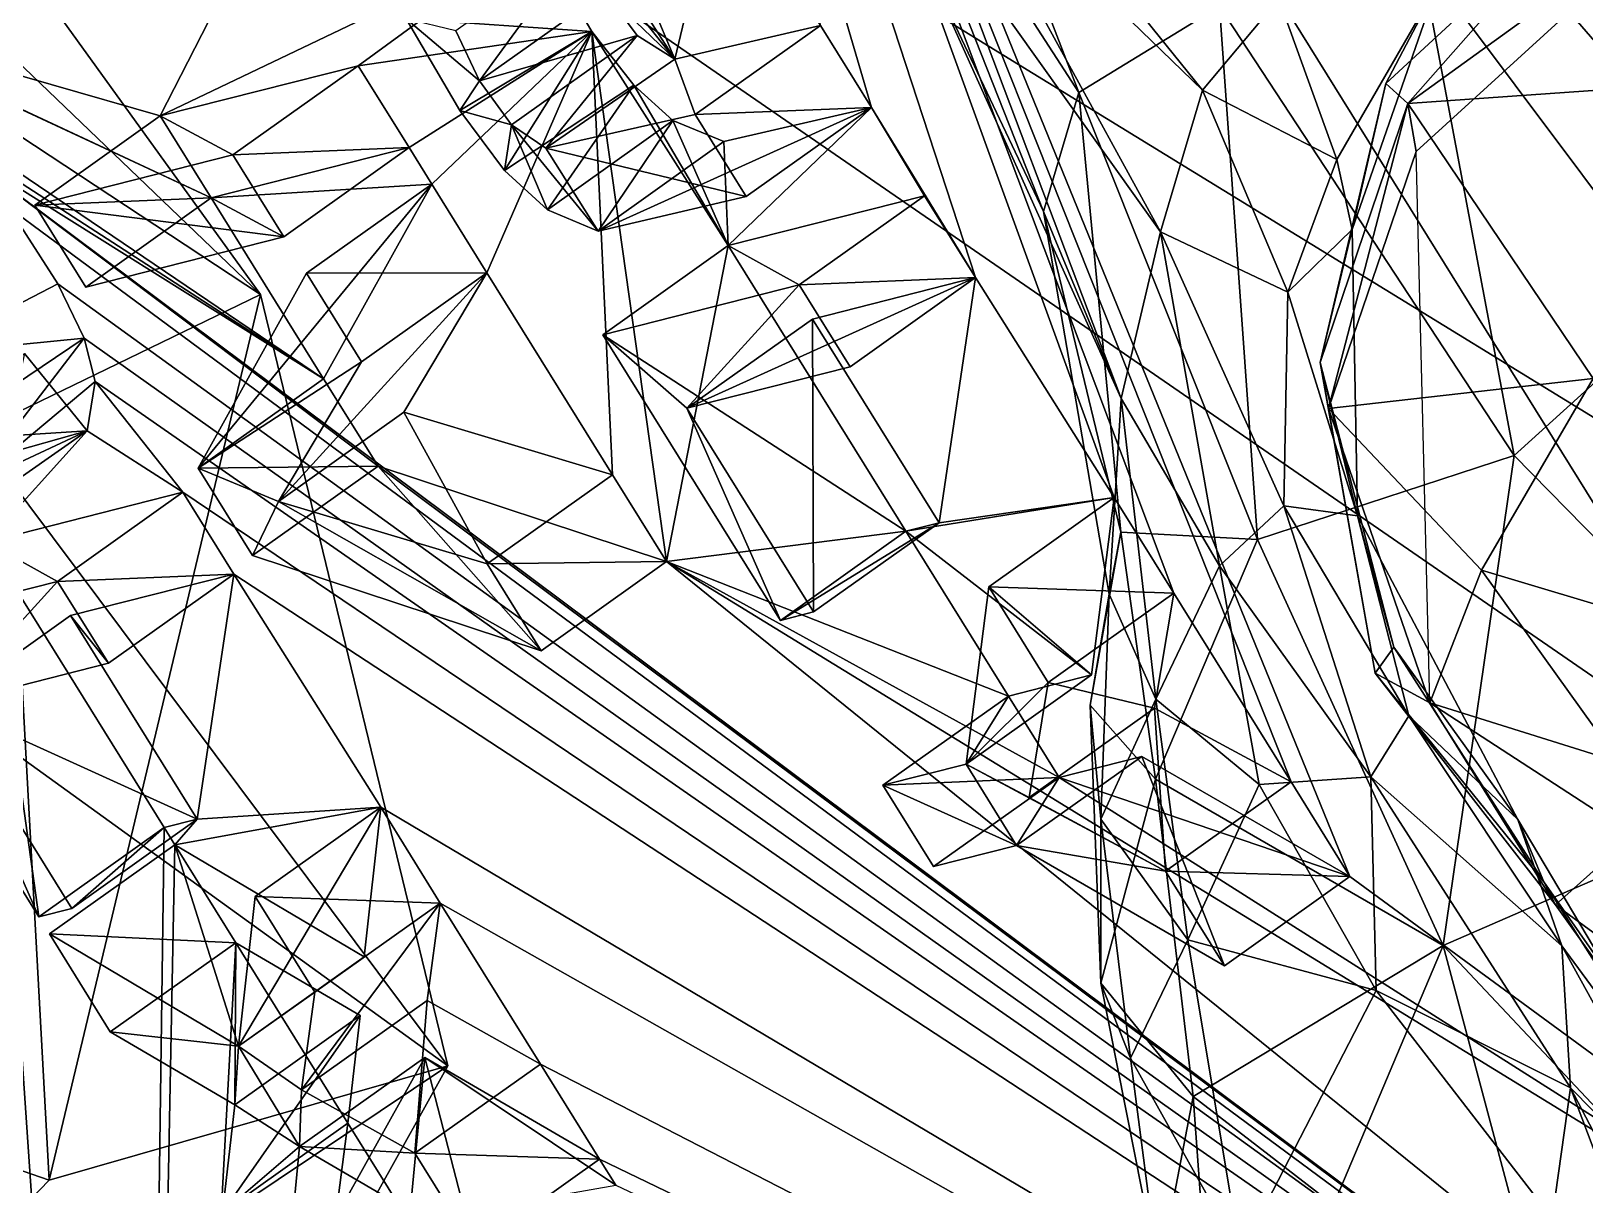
# Model space of a CAD drawing. Header units: metres. Extents: x -7.7 to 8, y -8.9 to 8.6.
# Drawn here: x 4.59 to 6.163, y -2.557 to -1.389 of the extents above; entities that cross this region are included whole.
import ezdxf

# ---------------------------------------------------------------- set-up
doc = ezdxf.new("R2010")
doc.units = ezdxf.units.M
doc.layers.add('LIBERTY', color=1, linetype='CONTINUOUS')

msp = doc.modelspace()

# ---------------------------------------------------------------- linework, layer by layer
at = {"layer": 'LIBERTY', "color": 7}
for points in [[(-7.53329, 8.63299, 0.068), (6.51222, 8.63299, 0.068), (-7.65053, -5.52977, 0.068)], [(-7.65053, -5.52977, 0.068), (6.51222, 8.63299, 0.068), (-7.53329, -5.64701, 0.068)], [(6.51222, 8.63299, 0.068), (6.62947, 8.51574, 0.068), (-7.53329, -5.64701, 0.068)], [(6.62947, 8.51574, 0.068), (6.51222, -5.64701, 0.068), (-7.53329, -5.64701, 0.068)], [(-7.53329, 8.51574, 1.70282), (-7.53329, -5.52977, 1.70282), (6.51222, -5.52977, 1.70282)], [(6.51222, 8.51574, 1.70282), (-7.53329, 8.51574, 1.70282), (6.51222, -5.52977, 1.70282)]]:
    msp.add_3dface(points, dxfattribs=at)
at = {"layer": 'LIBERTY', "color": 6}
for points in [[(5.62472, 0.835184, 35.0532), (5.21463, 0.543574, 35.2725), (7.96931, -2.93474, 34.4246)], [(5.62472, 0.835184, 35.0532), (7.96931, -2.93474, 34.4246), (7.92345, -2.77378, 34.3275)], [(5.72459, 0.761822, 34.917), (5.62472, 0.835184, 35.0532), (7.92345, -2.77378, 34.3275)], [(5.72459, 0.761822, 34.917), (7.92345, -2.77378, 34.3275), (5.55437, 0.389197, 34.1031)], [(5.21463, 0.543574, 35.2725), (5.17995, 0.374539, 35.2082), (7.37881, -3.16107, 34.6187)], [(7.55921, -3.22635, 34.6438), (5.21463, 0.543574, 35.2725), (7.37881, -3.16107, 34.6187)], [(5.21463, 0.543574, 35.2725), (7.55921, -3.22635, 34.6438), (7.96931, -2.93474, 34.4246)], [(2.12147, 0.088042, 28.8818), (2.53156, 0.379652, 28.6626), (5.18581, -3.88819, 27.9509)], [(2.53156, 0.379652, 28.6626), (2.68287, 0.361158, 28.6955), (5.18581, -3.88819, 27.9509)], [(5.55437, 0.389197, 34.1031), (7.35509, -2.50623, 33.6203), (2.68287, 0.361158, 28.6955)], [(5.55437, 0.389197, 34.1031), (7.92345, -2.77378, 34.3275), (7.35509, -2.50623, 33.6203)], [(7.37881, -3.16107, 34.6187), (5.17995, 0.374539, 35.2082), (5.00973, 0.001915, 34.3944)], [(2.68287, 0.361158, 28.6955), (5.24294, -3.75526, 28.0091), (5.18581, -3.88819, 27.9509)], [(2.68287, 0.361158, 28.6955), (7.73809, -3.12207, 33.5176), (5.24294, -3.75526, 28.0091)], [(7.35509, -2.50623, 33.6203), (7.73809, -3.12207, 33.5176), (2.68287, 0.361158, 28.6955)], [(2.13823, -0.026124, 28.9868), (2.12147, 0.088042, 28.8818), (4.77571, -4.17979, 28.1702)], [(4.77571, -4.17979, 28.1702), (2.12147, 0.088042, 28.8818), (5.18581, -3.88819, 27.9509)], [(7.37881, -3.16107, 34.6187), (5.00973, 0.001915, 34.3944), (6.81045, -2.89351, 33.9115)], [(6.81045, -2.89351, 33.9115), (5.00973, 0.001915, 34.3944), (5.92538, -2.24505, 33.1186)], [(5.00973, 0.001915, 34.3944), (5.8658, -2.14925, 33.1346), (5.92538, -2.24505, 33.1186)], [(5.00973, 0.001915, 34.3944), (5.74698, -1.95821, 33.1665), (5.8658, -2.14925, 33.1346)], [(5.00973, 0.001915, 34.3944), (5.68671, -1.86129, 33.1826), (5.74698, -1.95821, 33.1665)], [(5.00973, 0.001915, 34.3944), (5.5464, -1.63873, 33.2162), (5.68671, -1.86129, 33.1826)], [(5.00973, 0.001915, 34.3944), (5.44108, -1.46633, 33.2485), (5.5464, -1.63873, 33.2162)], [(5.00973, 0.001915, 34.3944), (5.38951, -1.38341, 33.2623), (5.44108, -1.46633, 33.2485)], [(4.69831, -4.14255, 28.3003), (2.13823, -0.026124, 28.9868), (4.77571, -4.17979, 28.1702)], [(4.33934, -1.5532, 31.0725), (2.13823, -0.026124, 28.9868), (4.69831, -4.14255, 28.3003)], [(4.72099, -1.47503, 31.8902), (4.94556, -1.03607, 32.894), (4.38973, -1.37979, 31.3973)], [(5.10083, -1.29294, 32.8427), (4.94556, -1.03607, 32.894), (4.72099, -1.47503, 31.8902)], [(5.28882, -1.2215, 33.2893), (5.17209, -1.25123, 33.0315), (5.24183, -1.41758, 32.9407)], [(5.38951, -1.38341, 33.2623), (5.28882, -1.2215, 33.2893), (5.24183, -1.41758, 32.9407)], [(5.17209, -1.25123, 33.0315), (5.14644, -1.26912, 32.9597), (5.24183, -1.41758, 32.9407)], [(5.24183, -1.41758, 32.9407), (5.14644, -1.26912, 32.9597), (5.1471, -1.29843, 32.922)], [(4.92142, -1.42416, 32.3327), (5.10083, -1.29294, 32.8427), (4.72099, -1.47503, 31.8902)], [(5.15804, -1.38952, 32.8213), (5.10083, -1.29294, 32.8427), (4.92142, -1.42416, 32.3327)], [(4.97014, -1.37661, 32.9125), (5.10083, -1.29294, 32.8427), (5.15804, -1.38952, 32.8213)], [(5.02012, -1.38872, 32.9899), (5.0443, -1.43955, 32.9675), (5.1471, -1.29843, 32.922)], [(5.1471, -1.29843, 32.922), (5.0443, -1.43955, 32.9675), (5.17127, -1.34926, 32.8996)], [(5.24183, -1.41758, 32.9407), (5.1471, -1.29843, 32.922), (5.17127, -1.34926, 32.8996)], [(4.46519, -1.46882, 31.4201), (4.88649, -1.74114, 31.8458), (4.26611, -1.32119, 31.2441)], [(4.88649, -1.74114, 31.8458), (4.77256, -1.55794, 31.8764), (4.26611, -1.32119, 31.2441)], [(4.77256, -1.55794, 31.8764), (4.38973, -1.37979, 31.3973), (4.26611, -1.32119, 31.2441)], [(5.0443, -1.43955, 32.9675), (5.20372, -1.39363, 32.9013), (5.17127, -1.34926, 32.8996)], [(5.20372, -1.39363, 32.9013), (5.24183, -1.41758, 32.9407), (5.17127, -1.34926, 32.8996)], [(4.77256, -1.55794, 31.8764), (4.72099, -1.47503, 31.8902), (4.38973, -1.37979, 31.3973)], [(5.0443, -1.43955, 32.9675), (5.02012, -1.38872, 32.9899), (4.97014, -1.37661, 32.9125)], [(5.0443, -1.43955, 32.9675), (4.97014, -1.37661, 32.9125), (5.02423, -1.46943, 32.8902)], [(5.02423, -1.46943, 32.8902), (4.97014, -1.37661, 32.9125), (5.15804, -1.38952, 32.8213)], [(5.26254, -1.4737, 33.3302), (5.38951, -1.38341, 33.2623), (5.24183, -1.41758, 32.9407)], [(5.38951, -1.38341, 33.2623), (5.26254, -1.4737, 33.3302), (5.44108, -1.46633, 33.2485)], [(5.15804, -1.38952, 32.8213), (4.92142, -1.42416, 32.3327), (4.97298, -1.50708, 32.3189)], [(5.15804, -1.38952, 32.8213), (4.97298, -1.50708, 32.3189), (4.99598, -1.54405, 32.3127)], [(5.15804, -1.38952, 32.8213), (4.99598, -1.54405, 32.3127), (5.05173, -1.63369, 32.2978)], [(5.06948, -1.5301, 32.8941), (5.02423, -1.46943, 32.8902), (5.15804, -1.38952, 32.8213)], [(5.0443, -1.43955, 32.9675), (5.07675, -1.48392, 32.9692), (5.20372, -1.39363, 32.9013)], [(5.15804, -1.38952, 32.8213), (5.05173, -1.63369, 32.2978), (5.1789, -1.83818, 32.2637)], [(5.20047, -1.44394, 32.8283), (5.06948, -1.5301, 32.8941), (5.15804, -1.38952, 32.8213)], [(5.07675, -1.48392, 32.9692), (5.11132, -1.50778, 33.0021), (5.20372, -1.39363, 32.9013)], [(5.11132, -1.50778, 33.0021), (5.24183, -1.41758, 32.9407), (5.20372, -1.39363, 32.9013)], [(5.15804, -1.38952, 32.8213), (5.1789, -1.83818, 32.2637), (5.2336, -1.92613, 32.249)], [(5.20047, -1.44394, 32.8283), (5.15804, -1.38952, 32.8213), (5.29605, -1.60626, 32.7912)], [(5.29605, -1.60626, 32.7912), (5.15804, -1.38952, 32.8213), (5.2336, -1.92613, 32.249)], [(4.79445, -1.51445, 32.4006), (4.92142, -1.42416, 32.3327), (4.72099, -1.47503, 31.8902)], [(4.92142, -1.42416, 32.3327), (4.79445, -1.51445, 32.4006), (4.97298, -1.50708, 32.3189)], [(5.11132, -1.50778, 33.0021), (5.26254, -1.4737, 33.3302), (5.24183, -1.41758, 32.9407)], [(5.07675, -1.48392, 32.9692), (5.0443, -1.43955, 32.9675), (5.02423, -1.46943, 32.8902)], [(5.11298, -1.56995, 32.9225), (5.06948, -1.5301, 32.8941), (5.20047, -1.44394, 32.8283)], [(5.23995, -1.47966, 32.8546), (5.11298, -1.56995, 32.9225), (5.20047, -1.44394, 32.8283)], [(5.23995, -1.47966, 32.8546), (5.20047, -1.44394, 32.8283), (5.29605, -1.60626, 32.7912)], [(4.51649, -1.50953, 31.4619), (4.88649, -1.74114, 31.8458), (4.46519, -1.46882, 31.4201)], [(4.59402, -1.56532, 31.9581), (4.72099, -1.47503, 31.8902), (4.77256, -1.55794, 31.8764)], [(4.59402, -1.56532, 31.9581), (4.79445, -1.51445, 32.4006), (4.72099, -1.47503, 31.8902)], [(5.06948, -1.5301, 32.8941), (5.07675, -1.48392, 32.9692), (5.02423, -1.46943, 32.8902)], [(5.3141, -1.55661, 33.3164), (5.26254, -1.4737, 33.3302), (5.11132, -1.50778, 33.0021)], [(5.44108, -1.46633, 33.2485), (5.3141, -1.55661, 33.3164), (5.16442, -1.5916, 32.9899)], [(5.44108, -1.46633, 33.2485), (5.16442, -1.5916, 32.9899), (5.29164, -1.50088, 32.9231)], [(5.26254, -1.4737, 33.3302), (5.3141, -1.55661, 33.3164), (5.44108, -1.46633, 33.2485)], [(5.44108, -1.46633, 33.2485), (5.29164, -1.50088, 32.9231), (5.29605, -1.60626, 32.7912)], [(5.49483, -1.55582, 33.23), (5.44108, -1.46633, 33.2485), (5.29605, -1.60626, 32.7912)], [(5.44108, -1.46633, 33.2485), (5.49483, -1.55582, 33.23), (5.5464, -1.63873, 33.2162)], [(5.11298, -1.56995, 32.9225), (5.07675, -1.48392, 32.9692), (5.06948, -1.5301, 32.8941)], [(5.16442, -1.5916, 32.9899), (5.07675, -1.48392, 32.9692), (5.11298, -1.56995, 32.9225)], [(5.16442, -1.5916, 32.9899), (5.11132, -1.50778, 33.0021), (5.07675, -1.48392, 32.9692)], [(5.16442, -1.5916, 32.9899), (5.11298, -1.56995, 32.9225), (5.23995, -1.47966, 32.8546)], [(5.29164, -1.50088, 32.9231), (5.16442, -1.5916, 32.9899), (5.23995, -1.47966, 32.8546)], [(5.29164, -1.50088, 32.9231), (5.23995, -1.47966, 32.8546), (5.29605, -1.60626, 32.7912)], [(4.56788, -1.56764, 31.4807), (7.19345, -3.50935, 33.8088), (4.51649, -1.50953, 31.4619)], [(7.19345, -3.50935, 33.8088), (4.94154, -1.82965, 31.8311), (4.51649, -1.50953, 31.4619)], [(4.94154, -1.82965, 31.8311), (4.88649, -1.74114, 31.8458), (4.51649, -1.50953, 31.4619)], [(4.97298, -1.50708, 32.3189), (4.84601, -1.59737, 32.3868), (4.77256, -1.55794, 31.8764)], [(4.99598, -1.54405, 32.3127), (4.97298, -1.50708, 32.3189), (4.77256, -1.55794, 31.8764)], [(4.79445, -1.51445, 32.4006), (4.84601, -1.59737, 32.3868), (4.97298, -1.50708, 32.3189)], [(5.3141, -1.55661, 33.3164), (5.11132, -1.50778, 33.0021), (5.16442, -1.5916, 32.9899)], [(4.84601, -1.59737, 32.3868), (4.79445, -1.51445, 32.4006), (4.59402, -1.56532, 31.9581)], [(4.36649, -1.62307, 31.0303), (4.33934, -1.5532, 31.0725), (4.69831, -4.14255, 28.3003)], [(4.75952, -1.83143, 31.9137), (4.99598, -1.54405, 32.3127), (4.88649, -1.74114, 31.8458)], [(4.86901, -1.63434, 32.3806), (4.99598, -1.54405, 32.3127), (4.75952, -1.83143, 31.9137)], [(4.99598, -1.54405, 32.3127), (4.77256, -1.55794, 31.8764), (4.88649, -1.74114, 31.8458)], [(4.99598, -1.54405, 32.3127), (4.86901, -1.63434, 32.3806), (5.05173, -1.63369, 32.2978)], [(5.36786, -1.64611, 33.2979), (5.49483, -1.55582, 33.23), (5.29605, -1.60626, 32.7912)], [(5.49483, -1.55582, 33.23), (5.36786, -1.64611, 33.2979), (5.5464, -1.63873, 33.2162)], [(4.56788, -1.56764, 31.4807), (4.48002, -1.71631, 31.5441), (4.6174, -1.64483, 31.4706)], [(7.19345, -3.50935, 33.8088), (4.56788, -1.56764, 31.4807), (4.6174, -1.64483, 31.4706)], [(4.64558, -1.64823, 31.9443), (4.59402, -1.56532, 31.9581), (4.77256, -1.55794, 31.8764)], [(4.84601, -1.59737, 32.3868), (4.59402, -1.56532, 31.9581), (4.64558, -1.64823, 31.9443)], [(4.84601, -1.59737, 32.3868), (4.64558, -1.64823, 31.9443), (4.77256, -1.55794, 31.8764)], [(5.16907, -1.69655, 32.859), (5.29605, -1.60626, 32.7912), (5.47583, -1.89534, 32.743)], [(5.16907, -1.69655, 32.859), (5.36786, -1.64611, 33.2979), (5.29605, -1.60626, 32.7912)], [(5.47583, -1.89534, 32.743), (5.29605, -1.60626, 32.7912), (5.2336, -1.92613, 32.249)], [(4.42903, -1.71975, 31.0187), (4.36649, -1.62307, 31.0303), (4.69831, -4.14255, 28.3003)], [(4.92475, -1.72398, 32.3656), (4.86901, -1.63434, 32.3806), (4.75952, -1.83143, 31.9137)], [(5.05173, -1.63369, 32.2978), (4.92475, -1.72398, 32.3656), (4.84074, -1.8653, 32.0206)], [(5.05173, -1.63369, 32.2978), (4.84074, -1.8653, 32.0206), (4.96771, -1.77501, 31.9527)], [(4.86901, -1.63434, 32.3806), (4.92475, -1.72398, 32.3656), (5.05173, -1.63369, 32.2978)], [(5.1789, -1.83818, 32.2637), (5.05173, -1.63369, 32.2978), (4.96771, -1.77501, 31.9527)], [(4.6174, -1.64483, 31.4706), (4.48002, -1.71631, 31.5441), (4.64393, -1.69986, 31.4471)], [(7.19345, -3.50935, 33.8088), (4.6174, -1.64483, 31.4706), (4.64393, -1.69986, 31.4471)], [(5.25427, -1.77093, 32.9195), (5.36786, -1.64611, 33.2979), (5.16907, -1.69655, 32.859)], [(5.5464, -1.63873, 33.2162), (5.41942, -1.72902, 33.2841), (5.25427, -1.77093, 32.9195)], [(5.5464, -1.63873, 33.2162), (5.25427, -1.77093, 32.9195), (5.38124, -1.68064, 32.8516)], [(5.41942, -1.72902, 33.2841), (5.36786, -1.64611, 33.2979), (5.25427, -1.77093, 32.9195)], [(5.36786, -1.64611, 33.2979), (5.41942, -1.72902, 33.2841), (5.5464, -1.63873, 33.2162)], [(5.5464, -1.63873, 33.2162), (5.38124, -1.68064, 32.8516), (5.50946, -1.88681, 32.8172)], [(5.68671, -1.86129, 33.1826), (5.5464, -1.63873, 33.2162), (5.50946, -1.88681, 32.8172)], [(5.25427, -1.77093, 32.9195), (5.38249, -1.9771, 32.8851), (5.38124, -1.68064, 32.8516)], [(5.38124, -1.68064, 32.8516), (5.38249, -1.9771, 32.8851), (5.50946, -1.88681, 32.8172)], [(5.25427, -1.77093, 32.9195), (5.16907, -1.69655, 32.859), (5.34886, -1.98563, 32.8108)], [(5.34886, -1.98563, 32.8108), (5.16907, -1.69655, 32.859), (5.47583, -1.89534, 32.743)], [(4.48002, -1.71631, 31.5441), (4.5152, -1.78666, 31.5163), (4.64393, -1.69986, 31.4471)], [(4.5152, -1.78666, 31.5163), (4.52996, -1.8484, 31.4618), (4.64393, -1.69986, 31.4471)], [(4.64393, -1.69986, 31.4471), (4.52996, -1.8484, 31.4618), (4.65513, -1.74391, 31.4094)], [(7.19345, -3.50935, 33.8088), (4.64393, -1.69986, 31.4471), (4.65513, -1.74391, 31.4094)], [(4.54519, -1.90638, 30.9878), (4.42903, -1.71975, 31.0187), (4.69831, -4.14255, 28.3003)], [(4.64721, -1.7938, 31.3283), (4.45663, -1.80595, 31.3811), (4.5836, -1.71566, 31.3132)], [(4.64721, -1.7938, 31.3283), (4.5836, -1.71566, 31.3132), (4.56114, -1.81801, 31.1351)], [(4.84074, -1.8653, 32.0206), (4.92475, -1.72398, 32.3656), (4.75952, -1.83143, 31.9137)], [(4.65513, -1.74391, 31.4094), (4.52996, -1.8484, 31.4618), (4.64721, -1.7938, 31.3283)], [(4.74397, -1.85594, 31.4266), (4.65513, -1.74391, 31.4094), (4.64721, -1.7938, 31.3283)], [(4.74397, -1.85594, 31.4266), (7.19345, -3.50935, 33.8088), (4.65513, -1.74391, 31.4094)], [(4.75952, -1.83143, 31.9137), (4.88649, -1.74114, 31.8458), (4.94154, -1.82965, 31.8311)], [(4.84074, -1.8653, 32.0206), (5.05193, -1.92846, 32.3315), (4.96771, -1.77501, 31.9527)], [(5.05193, -1.92846, 32.3315), (5.1789, -1.83818, 32.2637), (4.96771, -1.77501, 31.9527)], [(5.38249, -1.9771, 32.8851), (5.25427, -1.77093, 32.9195), (5.34886, -1.98563, 32.8108)], [(4.51927, -1.88319, 31.3956), (4.45663, -1.80595, 31.3811), (4.64721, -1.7938, 31.3283)], [(4.52996, -1.8484, 31.4618), (4.51927, -1.88319, 31.3956), (4.64721, -1.7938, 31.3283)], [(4.74397, -1.85594, 31.4266), (4.64721, -1.7938, 31.3283), (4.54519, -1.90638, 30.9878)], [(4.64721, -1.7938, 31.3283), (4.56114, -1.81801, 31.1351), (4.54519, -1.90638, 30.9878)], [(4.81457, -1.91994, 31.899), (4.75952, -1.83143, 31.9137), (4.94154, -1.82965, 31.8311)], [(4.84074, -1.8653, 32.0206), (4.75952, -1.83143, 31.9137), (4.81457, -1.91994, 31.899)], [(5.10663, -2.01642, 32.3169), (4.81457, -1.91994, 31.899), (4.94154, -1.82965, 31.8311)], [(5.2336, -1.92613, 32.249), (5.10663, -2.01642, 32.3169), (4.94154, -1.82965, 31.8311)], [(7.19345, -3.50935, 33.8088), (5.2336, -1.92613, 32.249), (4.94154, -1.82965, 31.8311)], [(5.1789, -1.83818, 32.2637), (5.05193, -1.92846, 32.3315), (5.2336, -1.92613, 32.249)], [(4.617, -1.94622, 31.4945), (4.74397, -1.85594, 31.4266), (4.54519, -1.90638, 30.9878)], [(4.74397, -1.85594, 31.4266), (4.617, -1.94622, 31.4945), (4.79554, -1.93885, 31.4128)], [(7.19345, -3.50935, 33.8088), (4.74397, -1.85594, 31.4266), (4.79554, -1.93885, 31.4128)], [(5.10663, -2.01642, 32.3169), (4.84074, -1.8653, 32.0206), (4.81457, -1.91994, 31.899)], [(5.10663, -2.01642, 32.3169), (5.05193, -1.92846, 32.3315), (4.84074, -1.8653, 32.0206)], [(5.66388, -2.04092, 32.901), (5.68671, -1.86129, 33.1826), (5.47583, -1.89534, 32.743)], [(5.68671, -1.86129, 33.1826), (5.50946, -1.88681, 32.8172), (5.47583, -1.89534, 32.743)], [(5.55974, -1.95158, 33.2505), (5.68671, -1.86129, 33.1826), (5.66388, -2.04092, 32.901)], [(5.68671, -1.86129, 33.1826), (5.55974, -1.95158, 33.2505), (5.74698, -1.95821, 33.1665)], [(5.50946, -1.88681, 32.8172), (5.38249, -1.9771, 32.8851), (5.34886, -1.98563, 32.8108)], [(5.50946, -1.88681, 32.8172), (5.34886, -1.98563, 32.8108), (5.47583, -1.89534, 32.743)], [(5.57966, -2.06229, 32.7151), (5.47583, -1.89534, 32.743), (5.2336, -1.92613, 32.249)], [(5.66388, -2.04092, 32.901), (5.47583, -1.89534, 32.743), (5.57966, -2.06229, 32.7151)], [(4.598, -2.28575, 31.0075), (4.41821, -1.99667, 31.0557), (4.54519, -1.90638, 30.9878)], [(4.41821, -1.99667, 31.0557), (4.617, -1.94622, 31.4945), (4.54519, -1.90638, 30.9878)], [(4.598, -2.28575, 31.0075), (4.54519, -1.90638, 30.9878), (4.72497, -2.19546, 30.9396)], [(4.72497, -2.19546, 30.9396), (4.54519, -1.90638, 30.9878), (4.69831, -4.14255, 28.3003)], [(5.05193, -1.92846, 32.3315), (5.10663, -2.01642, 32.3169), (5.2336, -1.92613, 32.249)], [(7.19345, -3.50935, 33.8088), (6.81045, -2.89351, 33.9115), (5.2336, -1.92613, 32.249)], [(5.63088, -2.14464, 32.7014), (5.57966, -2.06229, 32.7151), (5.2336, -1.92613, 32.249)], [(6.81045, -2.89351, 33.9115), (5.63088, -2.14464, 32.7014), (5.2336, -1.92613, 32.249)], [(4.50341, -2.07105, 31.1161), (4.617, -1.94622, 31.4945), (4.41821, -1.99667, 31.0557)], [(4.66857, -2.02914, 31.4807), (4.617, -1.94622, 31.4945), (4.50341, -2.07105, 31.1161)], [(4.617, -1.94622, 31.4945), (4.66857, -2.02914, 31.4807), (4.79554, -1.93885, 31.4128)], [(4.79554, -1.93885, 31.4128), (4.66857, -2.02914, 31.4807), (4.63038, -1.98076, 31.0482)], [(4.79554, -1.93885, 31.4128), (4.63038, -1.98076, 31.0482), (4.7586, -2.18693, 31.0138)], [(4.94421, -2.17485, 31.377), (4.79554, -1.93885, 31.4128), (4.7586, -2.18693, 31.0138)], [(7.19345, -3.50935, 33.8088), (4.79554, -1.93885, 31.4128), (4.94421, -2.17485, 31.377)], [(5.62001, -2.0485, 33.2344), (5.55974, -1.95158, 33.2505), (5.5369, -2.13121, 32.9689)], [(5.5369, -2.13121, 32.9689), (5.55974, -1.95158, 33.2505), (5.66388, -2.04092, 32.901)], [(5.55974, -1.95158, 33.2505), (5.62001, -2.0485, 33.2344), (5.74698, -1.95821, 33.1665)], [(5.74698, -1.95821, 33.1665), (5.62001, -2.0485, 33.2344), (5.72762, -2.07469, 32.9753)], [(5.8658, -2.14925, 33.1346), (5.74698, -1.95821, 33.1665), (5.72762, -2.07469, 32.9753)], [(4.66857, -2.02914, 31.4807), (4.50341, -2.07105, 31.1161), (4.63038, -1.98076, 31.0482)], [(4.63038, -1.98076, 31.0482), (4.50341, -2.07105, 31.1161), (4.7586, -2.18693, 31.0138)], [(4.50341, -2.07105, 31.1161), (4.41821, -1.99667, 31.0557), (4.598, -2.28575, 31.0075)], [(5.5369, -2.13121, 32.9689), (5.66388, -2.04092, 32.901), (5.57966, -2.06229, 32.7151)], [(5.60064, -2.16498, 33.0432), (5.62001, -2.0485, 33.2344), (5.5369, -2.13121, 32.9689)], [(5.62001, -2.0485, 33.2344), (5.60064, -2.16498, 33.0432), (5.72762, -2.07469, 32.9753)], [(4.63163, -2.27722, 31.0817), (4.50341, -2.07105, 31.1161), (4.598, -2.28575, 31.0075)], [(4.50341, -2.07105, 31.1161), (4.63163, -2.27722, 31.0817), (4.7586, -2.18693, 31.0138)], [(5.45269, -2.15258, 32.783), (5.57966, -2.06229, 32.7151), (5.63088, -2.14464, 32.7014)], [(5.45269, -2.15258, 32.783), (5.5369, -2.13121, 32.9689), (5.57966, -2.06229, 32.7151)], [(5.60064, -2.16498, 33.0432), (5.73882, -2.23954, 33.2025), (5.72762, -2.07469, 32.9753)], [(5.73882, -2.23954, 33.2025), (5.8658, -2.14925, 33.1346), (5.72762, -2.07469, 32.9753)], [(5.7984, -2.33533, 33.1865), (5.58785, -2.21363, 32.9546), (5.71482, -2.12334, 32.8867)], [(5.71482, -2.12334, 32.8867), (5.58785, -2.21363, 32.9546), (5.63088, -2.14464, 32.7014)], [(5.92538, -2.24505, 33.1186), (5.71482, -2.12334, 32.8867), (5.63088, -2.14464, 32.7014)], [(5.92538, -2.24505, 33.1186), (5.7984, -2.33533, 33.1865), (5.71482, -2.12334, 32.8867)], [(5.58785, -2.21363, 32.9546), (5.5369, -2.13121, 32.9689), (5.45269, -2.15258, 32.783)], [(5.73882, -2.23954, 33.2025), (5.5369, -2.13121, 32.9689), (5.58785, -2.21363, 32.9546)], [(5.73882, -2.23954, 33.2025), (5.60064, -2.16498, 33.0432), (5.5369, -2.13121, 32.9689)], [(5.5039, -2.23493, 32.7693), (5.45269, -2.15258, 32.783), (5.63088, -2.14464, 32.7014)], [(5.58785, -2.21363, 32.9546), (5.45269, -2.15258, 32.783), (5.5039, -2.23493, 32.7693)], [(5.58785, -2.21363, 32.9546), (5.5039, -2.23493, 32.7693), (5.63088, -2.14464, 32.7014)], [(6.81045, -2.89351, 33.9115), (5.92538, -2.24505, 33.1186), (5.63088, -2.14464, 32.7014)], [(5.8658, -2.14925, 33.1346), (5.73882, -2.23954, 33.2025), (5.92538, -2.24505, 33.1186)], [(4.92733, -2.32638, 31.1439), (4.94421, -2.17485, 31.377), (4.73577, -2.21283, 30.9367)], [(4.94421, -2.17485, 31.377), (4.7586, -2.18693, 31.0138), (4.73577, -2.21283, 30.9367)], [(4.80036, -2.41667, 31.2118), (4.94421, -2.17485, 31.377), (4.92733, -2.32638, 31.1439)], [(4.81724, -2.26514, 31.4449), (4.94421, -2.17485, 31.377), (4.80036, -2.41667, 31.2118)], [(4.94421, -2.17485, 31.377), (4.81724, -2.26514, 31.4449), (5.00449, -2.27177, 31.3608)], [(7.19345, -3.50935, 33.8088), (4.94421, -2.17485, 31.377), (5.00449, -2.27177, 31.3608)], [(4.63163, -2.27722, 31.0817), (4.598, -2.28575, 31.0075), (4.72497, -2.19546, 30.9396)], [(4.7586, -2.18693, 31.0138), (4.63163, -2.27722, 31.0817), (4.72497, -2.19546, 30.9396)], [(4.73577, -2.21283, 30.9367), (4.72497, -2.19546, 30.9396), (4.69831, -4.14255, 28.3003)], [(4.7586, -2.18693, 31.0138), (4.72497, -2.19546, 30.9396), (4.73577, -2.21283, 30.9367)], [(4.6088, -2.30312, 31.0046), (4.73577, -2.21283, 30.9367), (4.79744, -2.31199, 30.9201)], [(4.6088, -2.30312, 31.0046), (4.80036, -2.41667, 31.2118), (4.73577, -2.21283, 30.9367)], [(4.79744, -2.31199, 30.9201), (4.73577, -2.21283, 30.9367), (4.69831, -4.14255, 28.3003)], [(4.80036, -2.41667, 31.2118), (4.92733, -2.32638, 31.1439), (4.73577, -2.21283, 30.9367)], [(5.7984, -2.33533, 33.1865), (5.73882, -2.23954, 33.2025), (5.58785, -2.21363, 32.9546)], [(5.73882, -2.23954, 33.2025), (5.7984, -2.33533, 33.1865), (5.92538, -2.24505, 33.1186)], [(4.87751, -2.36206, 31.4287), (4.81724, -2.26514, 31.4449), (4.80036, -2.41667, 31.2118)], [(4.81724, -2.26514, 31.4449), (4.87751, -2.36206, 31.4287), (5.00449, -2.27177, 31.3608)], [(5.00449, -2.27177, 31.3608), (4.87751, -2.36206, 31.4287), (4.8642, -2.46079, 31.2725)], [(5.00449, -2.27177, 31.3608), (4.8642, -2.46079, 31.2725), (4.99117, -2.3705, 31.2046)], [(5.10588, -2.4348, 31.3337), (5.00449, -2.27177, 31.3608), (4.99117, -2.3705, 31.2046)], [(7.19345, -3.50935, 33.8088), (5.00449, -2.27177, 31.3608), (5.10588, -2.4348, 31.3337)], [(4.80036, -2.41667, 31.2118), (4.6088, -2.30312, 31.0046), (4.67047, -2.40228, 30.988)], [(4.67047, -2.40228, 30.988), (4.6088, -2.30312, 31.0046), (4.79744, -2.31199, 30.9201)], [(4.79644, -2.47604, 31.1255), (4.67047, -2.40228, 30.988), (4.79744, -2.31199, 30.9201)], [(4.91102, -2.49463, 30.8897), (4.79744, -2.31199, 30.9201), (4.69831, -4.14255, 28.3003)], [(4.92341, -2.38575, 31.0576), (4.79644, -2.47604, 31.1255), (4.79744, -2.31199, 30.9201)], [(4.92341, -2.38575, 31.0576), (4.79744, -2.31199, 30.9201), (4.91102, -2.49463, 30.8897)], [(4.8642, -2.46079, 31.2725), (4.87751, -2.36206, 31.4287), (4.80036, -2.41667, 31.2118)], [(4.8642, -2.46079, 31.2725), (4.9789, -2.52509, 31.4015), (4.99117, -2.3705, 31.2046)], [(4.9789, -2.52509, 31.4015), (5.10588, -2.4348, 31.3337), (4.99117, -2.3705, 31.2046)], [(4.78405, -2.58491, 30.9576), (4.92341, -2.38575, 31.0576), (4.91102, -2.49463, 30.8897)], [(4.79644, -2.47604, 31.1255), (4.92341, -2.38575, 31.0576), (4.78405, -2.58491, 30.9576)], [(4.79644, -2.47604, 31.1255), (4.80036, -2.41667, 31.2118), (4.67047, -2.40228, 30.988)], [(4.86205, -2.51842, 31.1919), (4.80036, -2.41667, 31.2118), (4.79644, -2.47604, 31.1255)], [(4.8642, -2.46079, 31.2725), (4.80036, -2.41667, 31.2118), (4.86205, -2.51842, 31.1919)], [(4.98902, -2.42813, 31.124), (4.86205, -2.51842, 31.1919), (4.84607, -2.68464, 30.9409)], [(4.98902, -2.42813, 31.124), (4.84607, -2.68464, 30.9409), (4.97304, -2.59435, 30.873)], [(5.03883, -2.62145, 31.3855), (4.86205, -2.51842, 31.1919), (4.98902, -2.42813, 31.124)], [(5.18218, -2.55749, 31.3132), (4.98902, -2.42813, 31.124), (4.97304, -2.59435, 30.873)], [(5.10588, -2.4348, 31.3337), (4.9789, -2.52509, 31.4015), (5.1658, -2.53116, 31.3176)], [(5.1658, -2.53116, 31.3176), (5.03883, -2.62145, 31.3855), (4.98902, -2.42813, 31.124)], [(5.18218, -2.55749, 31.3132), (5.1658, -2.53116, 31.3176), (4.98902, -2.42813, 31.124)], [(7.19345, -3.50935, 33.8088), (5.10588, -2.4348, 31.3337), (5.1658, -2.53116, 31.3176)], [(4.9789, -2.52509, 31.4015), (4.8642, -2.46079, 31.2725), (4.86205, -2.51842, 31.1919)], [(4.86205, -2.51842, 31.1919), (4.79644, -2.47604, 31.1255), (4.78405, -2.58491, 30.9576)], [(4.97304, -2.59435, 30.873), (4.91102, -2.49463, 30.8897), (4.69831, -4.14255, 28.3003)], [(4.78405, -2.58491, 30.9576), (4.91102, -2.49463, 30.8897), (4.97304, -2.59435, 30.873)], [(4.86205, -2.51842, 31.1919), (4.78405, -2.58491, 30.9576), (4.84607, -2.68464, 30.9409)], [(5.03883, -2.62145, 31.3855), (4.9789, -2.52509, 31.4015), (4.86205, -2.51842, 31.1919)], [(4.9789, -2.52509, 31.4015), (5.03883, -2.62145, 31.3855), (5.1658, -2.53116, 31.3176)], [(7.19345, -3.50935, 33.8088), (5.1658, -2.53116, 31.3176), (5.18218, -2.55749, 31.3132)]]:
    msp.add_3dface(points, dxfattribs=at)
at = {"layer": 'LIBERTY', "color": 8}
for points in [[(3.50184, -0.389012, 22.7512), (4.82246, -1.65586, 17.2668), (4.18778, -0.776061, 16.7334)], [(3.50184, -0.389012, 22.7512), (4.04582, -1.14359, 23.0502), (4.82246, -1.65586, 17.2668)], [(4.18778, -0.776061, 16.7334), (4.82246, -1.65586, 17.2668), (4.56634, -1.78009, 10.9593)], [(5.6509, -1.45135, 29.9309), (5.43663, -1.11998, 30.0097), (5.39254, -0.781294, 29.789)], [(5.7934, -1.36418, 29.8303), (5.6509, -1.45135, 29.9309), (5.39254, -0.781294, 29.789)], [(6.13984, -1.00391, 29.9096), (6.34092, -1.59288, 29.9591), (5.96827, -1.16279, 29.8375)], [(6.37964, -1.18409, 30.0644), (6.34092, -1.59288, 29.9591), (6.13984, -1.00391, 29.9096)], [(5.61515, -1.57177, 30.1146), (5.48142, -1.28998, 30.2457), (5.43663, -1.11998, 30.0097)], [(5.61515, -1.57177, 30.1146), (5.43663, -1.11998, 30.0097), (5.6509, -1.45135, 29.9309)], [(4.04582, -1.14359, 23.0502), (5.01217, -2.43644, 17.5467), (4.82246, -1.65586, 17.2668)], [(4.04582, -1.14359, 23.0502), (4.25346, -1.8885, 23.2834), (5.01217, -2.43644, 17.5467)], [(5.77615, -1.44907, 30.8252), (5.5357, -1.15075, 30.8266), (5.51832, -1.19938, 30.6526)], [(5.85343, -1.35644, 30.9896), (5.5357, -1.15075, 30.8266), (5.77615, -1.44907, 30.8252)], [(5.96827, -1.16279, 29.8375), (6.09163, -1.81887, 29.8441), (5.7934, -1.36418, 29.8303)], [(6.34092, -1.59288, 29.9591), (6.09163, -1.81887, 29.8441), (5.96827, -1.16279, 29.8375)], [(5.73361, -1.59221, 30.661), (5.51832, -1.19938, 30.6526), (5.51326, -1.28298, 30.4819)], [(5.73361, -1.59221, 30.661), (5.77615, -1.44907, 30.8252), (5.51832, -1.19938, 30.6526)], [(5.9618, -1.44213, 31.3398), (6.17785, -1.24238, 31.6054), (6.01296, -1.34427, 31.2302)], [(5.98414, -1.46229, 31.618), (6.17785, -1.24238, 31.6054), (5.9618, -1.44213, 31.3398)], [(5.98414, -1.46229, 31.618), (6.28118, -1.2475, 31.6776), (6.17785, -1.24238, 31.6054)], [(5.98414, -1.46229, 31.618), (6.26754, -1.44241, 31.9934), (6.17785, -1.24238, 31.6054)], [(5.99243, -1.51089, 31.6234), (6.28118, -1.2475, 31.6776), (5.98414, -1.46229, 31.618)], [(5.69396, -1.76109, 30.4047), (5.51326, -1.28298, 30.4819), (5.48142, -1.28998, 30.2457)], [(5.73361, -1.59221, 30.661), (5.51326, -1.28298, 30.4819), (5.69396, -1.76109, 30.4047)], [(5.69396, -1.76109, 30.4047), (5.48142, -1.28998, 30.2457), (5.61515, -1.57177, 30.1146)], [(5.91217, -1.51927, 31.0132), (6.01296, -1.34427, 31.2302), (5.85343, -1.35644, 30.9896)], [(5.92775, -1.59002, 31.1299), (6.01296, -1.34427, 31.2302), (5.91217, -1.51927, 31.0132)], [(5.9618, -1.44213, 31.3398), (6.01296, -1.34427, 31.2302), (5.92775, -1.59002, 31.1299)], [(5.83174, -1.90392, 29.8601), (5.6509, -1.45135, 29.9309), (5.7934, -1.36418, 29.8303)], [(5.91217, -1.51927, 31.0132), (5.85343, -1.35644, 30.9896), (5.77615, -1.44907, 30.8252)], [(6.09163, -1.81887, 29.8441), (5.83174, -1.90392, 29.8601), (5.7934, -1.36418, 29.8303)], [(5.89512, -1.7246, 31.2897), (5.9618, -1.44213, 31.3398), (5.92775, -1.59002, 31.1299)], [(5.98414, -1.46229, 31.618), (5.9618, -1.44213, 31.3398), (5.89512, -1.7246, 31.2897)], [(6.17156, -1.74095, 32.0648), (6.26754, -1.44241, 31.9934), (5.98414, -1.46229, 31.618)], [(5.69359, -1.89648, 30.0227), (5.61515, -1.57177, 30.1146), (5.6509, -1.45135, 29.9309)], [(5.69359, -1.89648, 30.0227), (5.6509, -1.45135, 29.9309), (5.83174, -1.90392, 29.8601)], [(5.86246, -1.6535, 30.9093), (5.77615, -1.44907, 30.8252), (5.73361, -1.59221, 30.661)], [(5.86246, -1.6535, 30.9093), (5.91217, -1.51927, 31.0132), (5.77615, -1.44907, 30.8252)], [(5.90352, -1.77135, 31.6046), (5.98414, -1.46229, 31.618), (5.89512, -1.7246, 31.2897)], [(5.99243, -1.51089, 31.6234), (5.98414, -1.46229, 31.618), (5.90352, -1.77135, 31.6046)], [(6.17156, -1.74095, 32.0648), (5.98414, -1.46229, 31.618), (5.90352, -1.77135, 31.6046)], [(5.92775, -1.59002, 31.1299), (5.91217, -1.51927, 31.0132), (5.86246, -1.6535, 30.9093)], [(6.00618, -2.06922, 31.6723), (5.99243, -1.51089, 31.6234), (5.90352, -1.77135, 31.6046)], [(5.68155, -1.95923, 30.2376), (5.61515, -1.57177, 30.1146), (5.69359, -1.89648, 30.0227)], [(5.68155, -1.95923, 30.2376), (5.69396, -1.76109, 30.4047), (5.61515, -1.57177, 30.1146)], [(5.79321, -1.93035, 30.6276), (5.73361, -1.59221, 30.661), (5.69396, -1.76109, 30.4047)], [(5.85845, -1.86969, 30.8294), (5.73361, -1.59221, 30.661), (5.79321, -1.93035, 30.6276)], [(5.85845, -1.86969, 30.8294), (5.86246, -1.6535, 30.9093), (5.73361, -1.59221, 30.661)], [(5.93297, -1.87979, 31.0794), (5.92775, -1.59002, 31.1299), (5.86246, -1.6535, 30.9093)], [(5.89512, -1.7246, 31.2897), (5.92775, -1.59002, 31.1299), (5.93297, -1.87979, 31.0794)], [(6.34092, -1.59288, 29.9591), (6.41116, -2.14452, 29.9027), (6.09163, -1.81887, 29.8441)], [(4.82246, -1.65586, 17.2668), (4.60871, -2.55229, 11.3975), (4.56634, -1.78009, 10.9593)], [(4.82246, -1.65586, 17.2668), (5.01217, -2.43644, 17.5467), (4.60871, -2.55229, 11.3975)], [(5.93297, -1.87979, 31.0794), (5.86246, -1.6535, 30.9093), (5.85845, -1.86969, 30.8294)], [(5.96967, -2.01285, 31.2535), (5.89512, -1.7246, 31.2897), (5.93297, -1.87979, 31.0794)], [(5.95095, -2.03916, 31.4279), (5.89512, -1.7246, 31.2897), (5.96967, -2.01285, 31.2535)], [(5.95095, -2.03916, 31.4279), (5.90352, -1.77135, 31.6046), (5.89512, -1.7246, 31.2897)], [(6.05857, -1.93496, 31.9388), (6.17156, -1.74095, 32.0648), (5.90352, -1.77135, 31.6046)], [(6.21966, -1.98298, 32.1187), (6.17156, -1.74095, 32.0648), (6.05857, -1.93496, 31.9388)], [(5.72904, -2.06527, 30.4461), (5.69396, -1.76109, 30.4047), (5.68155, -1.95923, 30.2376)], [(5.72904, -2.06527, 30.4461), (5.79321, -1.93035, 30.6276), (5.69396, -1.76109, 30.4047)], [(6.00618, -2.06922, 31.6723), (6.05857, -1.93496, 31.9388), (5.90352, -1.77135, 31.6046)], [(6.00618, -2.06922, 31.6723), (5.90352, -1.77135, 31.6046), (5.95095, -2.03916, 31.4279)], [(4.60871, -2.55229, 11.3975), (4.10462, -2.37792, 11.4317), (4.56634, -1.78009, 10.9593)], [(5.83174, -1.90392, 29.8601), (6.09163, -1.81887, 29.8441), (6.01984, -2.31482, 29.8418)], [(6.09163, -1.81887, 29.8441), (6.41116, -2.14452, 29.9027), (6.01984, -2.31482, 29.8418)], [(5.94665, -2.14411, 30.8599), (5.85845, -1.86969, 30.8294), (5.79321, -1.93035, 30.6276)], [(5.94665, -2.14411, 30.8599), (5.98516, -2.08229, 31.0141), (5.85845, -1.86969, 30.8294)], [(5.98516, -2.08229, 31.0141), (5.93297, -1.87979, 31.0794), (5.85845, -1.86969, 30.8294)], [(6.09528, -2.18711, 31.2368), (5.93297, -1.87979, 31.0794), (5.98516, -2.08229, 31.0141)], [(6.09528, -2.18711, 31.2368), (5.96967, -2.01285, 31.2535), (5.93297, -1.87979, 31.0794)], [(4.25346, -1.8885, 23.2834), (3.99404, -2.4262, 23.4057), (4.71943, -2.96293, 17.5534)], [(4.25346, -1.8885, 23.2834), (4.71943, -2.96293, 17.5534), (5.01217, -2.43644, 17.5467)], [(5.6625, -2.07155, 30.1518), (5.68155, -1.95923, 30.2376), (5.69359, -1.89648, 30.0227)], [(5.6625, -2.07155, 30.1518), (5.69359, -1.89648, 30.0227), (5.72843, -2.14653, 29.9789)], [(5.72843, -2.14653, 29.9789), (5.69359, -1.89648, 30.0227), (5.83174, -1.90392, 29.8601)], [(5.72843, -2.14653, 29.9789), (5.83174, -1.90392, 29.8601), (6.01984, -2.31482, 29.8418)], [(5.83364, -2.15178, 30.6607), (5.79321, -1.93035, 30.6276), (5.72904, -2.06527, 30.4461)], [(5.83364, -2.15178, 30.6607), (5.94665, -2.14411, 30.8599), (5.79321, -1.93035, 30.6276)], [(6.19802, -2.12911, 31.9743), (6.05857, -1.93496, 31.9388), (6.00618, -2.06922, 31.6723)], [(6.19802, -2.12911, 31.9743), (6.21966, -1.98298, 32.1187), (6.05857, -1.93496, 31.9388)], [(5.67331, -2.18684, 30.3027), (5.68155, -1.95923, 30.2376), (5.6625, -2.07155, 30.1518)], [(5.67331, -2.18684, 30.3027), (5.72904, -2.06527, 30.4461), (5.68155, -1.95923, 30.2376)], [(6.12165, -2.25022, 31.4266), (5.95095, -2.03916, 31.4279), (5.96967, -2.01285, 31.2535)], [(6.12165, -2.25022, 31.4266), (5.96967, -2.01285, 31.2535), (6.09528, -2.18711, 31.2368)], [(6.13349, -2.27349, 31.6197), (5.95095, -2.03916, 31.4279), (6.12165, -2.25022, 31.4266)], [(6.13349, -2.27349, 31.6197), (6.00618, -2.06922, 31.6723), (5.95095, -2.03916, 31.4279)], [(5.67338, -2.35288, 30.172), (5.67331, -2.18684, 30.3027), (5.6625, -2.07155, 30.1518)], [(5.67338, -2.35288, 30.172), (5.6625, -2.07155, 30.1518), (5.72843, -2.14653, 29.9789)], [(5.76122, -2.30912, 30.4908), (5.72904, -2.06527, 30.4461), (5.67331, -2.18684, 30.3027)], [(5.76122, -2.30912, 30.4908), (5.83364, -2.15178, 30.6607), (5.72904, -2.06527, 30.4461)], [(6.2123, -2.20295, 31.8261), (6.00618, -2.06922, 31.6723), (6.13349, -2.27349, 31.6197)], [(6.2123, -2.20295, 31.8261), (6.19802, -2.12911, 31.9743), (6.00618, -2.06922, 31.6723)], [(6.13985, -2.31507, 31.153), (5.98516, -2.08229, 31.0141), (5.94665, -2.14411, 30.8599)], [(6.13985, -2.31507, 31.153), (6.09528, -2.18711, 31.2368), (5.98516, -2.08229, 31.0141)], [(5.76653, -2.46749, 30.0103), (5.67338, -2.35288, 30.172), (5.72843, -2.14653, 29.9789)], [(5.76653, -2.46749, 30.0103), (5.72843, -2.14653, 29.9789), (6.01984, -2.31482, 29.8418)], [(5.95182, -2.36035, 30.7886), (5.83364, -2.15178, 30.6607), (5.76122, -2.30912, 30.4908)], [(5.95182, -2.36035, 30.7886), (5.94665, -2.14411, 30.8599), (5.83364, -2.15178, 30.6607)], [(6.14867, -2.45897, 31.0482), (5.94665, -2.14411, 30.8599), (5.95182, -2.36035, 30.7886)], [(6.14867, -2.45897, 31.0482), (6.13985, -2.31507, 31.153), (5.94665, -2.14411, 30.8599)], [(6.41116, -2.14452, 29.9027), (6.41665, -2.7366, 29.974), (6.01984, -2.31482, 29.8418)], [(5.70332, -2.42888, 30.3206), (5.67331, -2.18684, 30.3027), (5.67338, -2.35288, 30.172)], [(5.70332, -2.42888, 30.3206), (5.76122, -2.30912, 30.4908), (5.67331, -2.18684, 30.3027)], [(6.30399, -2.53827, 31.4305), (6.09528, -2.18711, 31.2368), (6.13985, -2.31507, 31.153)], [(6.30399, -2.53827, 31.4305), (6.12165, -2.25022, 31.4266), (6.09528, -2.18711, 31.2368)], [(6.32017, -2.41024, 31.78), (6.2123, -2.20295, 31.8261), (6.13349, -2.27349, 31.6197)], [(6.30399, -2.53827, 31.4305), (6.33605, -2.55683, 31.6199), (6.12165, -2.25022, 31.4266)], [(6.33605, -2.55683, 31.6199), (6.13349, -2.27349, 31.6197), (6.12165, -2.25022, 31.4266)], [(6.33605, -2.55683, 31.6199), (6.32017, -2.41024, 31.78), (6.13349, -2.27349, 31.6197)], [(5.81436, -2.6272, 30.5068), (5.76122, -2.30912, 30.4908), (5.70332, -2.42888, 30.3206)], [(5.81436, -2.6272, 30.5068), (5.95182, -2.36035, 30.7886), (5.76122, -2.30912, 30.4908)], [(5.90875, -2.5773, 29.9157), (5.76653, -2.46749, 30.0103), (6.01984, -2.31482, 29.8418)], [(6.1536, -2.81672, 29.9519), (5.90875, -2.5773, 29.9157), (6.01984, -2.31482, 29.8418)], [(6.41665, -2.7366, 29.974), (6.1536, -2.81672, 29.9519), (6.01984, -2.31482, 29.8418)], [(6.30922, -2.62173, 31.3086), (6.13985, -2.31507, 31.153), (6.14867, -2.45897, 31.0482)], [(6.30922, -2.62173, 31.3086), (6.30399, -2.53827, 31.4305), (6.13985, -2.31507, 31.153)], [(5.73196, -2.64873, 30.2411), (5.67338, -2.35288, 30.172), (5.76653, -2.46749, 30.0103)], [(5.73196, -2.64873, 30.2411), (5.70332, -2.42888, 30.3206), (5.67338, -2.35288, 30.172)], [(6.13015, -2.59093, 30.9197), (5.95182, -2.36035, 30.7886), (5.81436, -2.6272, 30.5068)], [(6.13015, -2.59093, 30.9197), (6.14867, -2.45897, 31.0482), (5.95182, -2.36035, 30.7886)], [(4.1868, -2.98941, 11.7613), (4.10462, -2.37792, 11.4317), (4.60871, -2.55229, 11.3975)], [(3.99404, -2.4262, 23.4057), (4.25696, -3.16131, 17.6762), (4.71943, -2.96293, 17.5534)], [(5.01217, -2.43644, 17.5467), (4.1868, -2.98941, 11.7613), (4.60871, -2.55229, 11.3975)], [(5.01217, -2.43644, 17.5467), (4.71943, -2.96293, 17.5534), (4.1868, -2.98941, 11.7613)], [(5.81436, -2.6272, 30.5068), (5.70332, -2.42888, 30.3206), (5.73196, -2.64873, 30.2411)], [(5.78573, -2.72736, 30.0818), (5.73196, -2.64873, 30.2411), (5.76653, -2.46749, 30.0103)], [(5.78573, -2.72736, 30.0818), (5.76653, -2.46749, 30.0103), (5.90875, -2.5773, 29.9157)], [(6.28542, -2.82068, 31.0893), (6.14867, -2.45897, 31.0482), (6.13015, -2.59093, 30.9197)], [(6.28542, -2.82068, 31.0893), (6.39874, -2.93718, 31.2992), (6.14867, -2.45897, 31.0482)], [(6.39874, -2.93718, 31.2992), (6.30922, -2.62173, 31.3086), (6.14867, -2.45897, 31.0482)]]:
    msp.add_3dface(points, dxfattribs=at)

doc.saveas('drawing.dxf')
